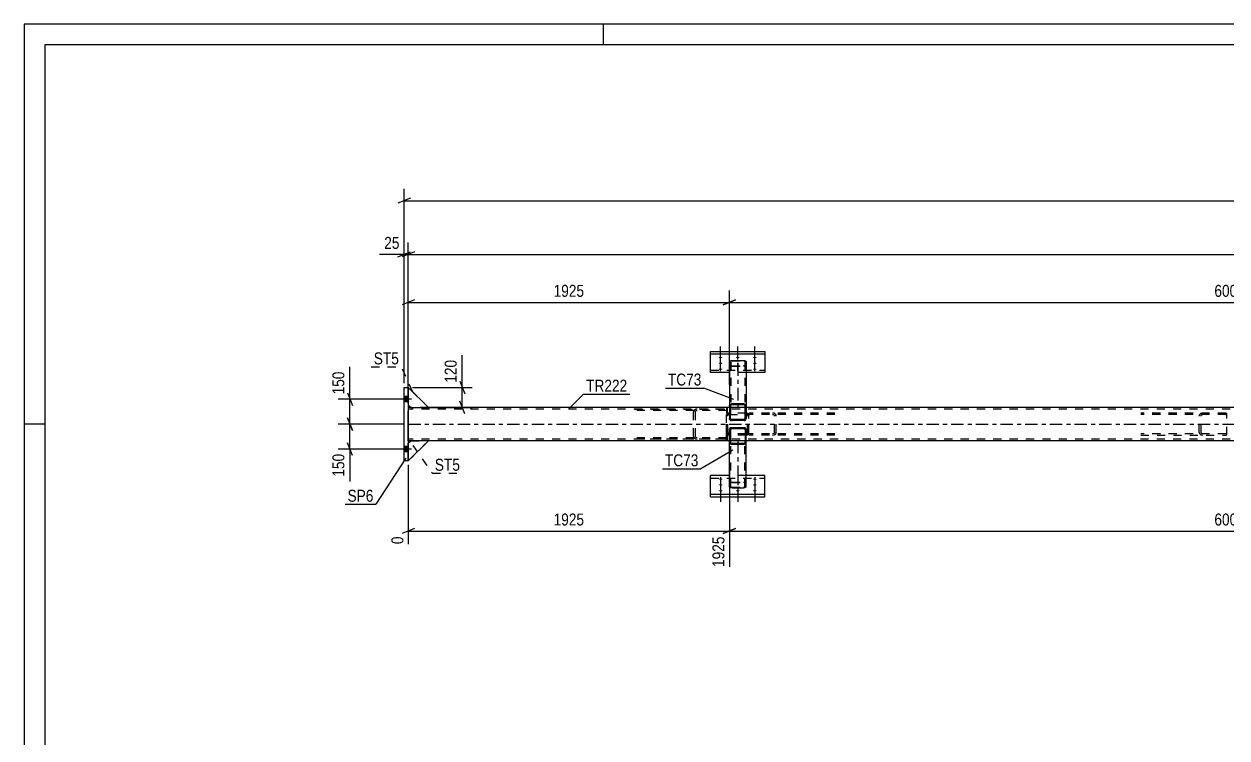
# Model space of a CAD drawing. Header units: millimetres. Extents: x -172 to 1017, y -617 to 224.
# Drawn here: x -172.2 to 116.4, y 52.4 to 223.6 of the extents above; entities that cross this region are included whole.
import ezdxf

# ---------------------------------------------------------------- set-up
doc = ezdxf.new("R2010")
doc.units = ezdxf.units.MM
doc.linetypes.add('DXK_LINE_DOT2', pattern=[3.9198, 1.9599, -1.9599])
doc.linetypes.add('DXK_LINE_DOT3', pattern=[5.9187, 2.979, -0.9799, 0.9799, -0.9799])
doc.styles.add('Arial Narrow', font='ARIALN.TTF', dxfattribs={"height": 0.2})

# ---------------------------------------------------------------- blocks, each defined once
blk = doc.blocks.new('Unknown-761545786-1135')
at = {"color": 5, "linetype": 'Continuous'}
for p, q in [((1016.83, 223.65), (-172.17, 223.65)), ((-172.17, 223.65), (-172.17, -617.35)), ((-33.17, 218.65), (-33.17, 223.65)), ((1011.83, 218.65), (-167.17, 218.65)), ((-167.17, 218.65), (-167.17, -612.35)), ((-167.17, 127.65), (-172.17, 127.65))]:
    blk.add_line(p, q, dxfattribs=at)
blk = doc.blocks.new('Part-761545786-3573 - 3568')
at = {"color": 2, "linetype": 'Continuous'}
for p, q in [((-2.99, 132.04), (-2.95, 132.23)), ((-2.99, 132.04), (-2.99, 129)), ((-2.95, 132.23), (-2.85, 132.38)), ((-2.85, 132.38), (-2.69, 132.49)), ((-2.73, 132.13), (-2.75, 132.04)), ((-2.75, 129), (-2.75, 132.04)), ((-2.68, 132.21), (-2.73, 132.13)), ((-2.69, 132.49), (-2.51, 132.52)), ((-2.6, 132.26), (-2.68, 132.21)), ((-2.51, 132.28), (-2.6, 132.26)), ((0.53, 132.52), (-2.51, 132.52)), ((0.53, 132.28), (-2.51, 132.28)), ((0.53, 132.52), (0.71, 132.49)), ((0.62, 132.26), (0.53, 132.28)), ((0.7, 132.21), (0.62, 132.26)), ((0.75, 132.13), (0.7, 132.21)), ((0.71, 132.49), (0.87, 132.38)), ((0.77, 132.04), (0.75, 132.13)), ((0.77, 129), (0.77, 132.04)), ((0.87, 132.38), (0.97, 132.23)), ((0.97, 132.23), (1.01, 132.04)), ((1.01, 132.04), (1.01, 129)), ((-2.99, 129), (-2.95, 128.82)), ((-2.95, 128.82), (-2.85, 128.66)), ((-2.85, 128.66), (-2.69, 128.56)), ((-2.75, 129), (-2.73, 128.91)), ((-2.73, 128.91), (-2.68, 128.83)), ((-2.69, 128.56), (-2.51, 128.52)), ((-2.68, 128.83), (-2.6, 128.78)), ((-2.6, 128.78), (-2.51, 128.76)), ((0.53, 128.76), (-2.51, 128.76)), ((0.53, 128.52), (-2.51, 128.52)), ((0.53, 128.76), (0.62, 128.78)), ((0.53, 128.52), (0.71, 128.56)), ((0.62, 128.78), (0.7, 128.83)), ((0.7, 128.83), (0.75, 128.91)), ((0.71, 128.56), (0.87, 128.66)), ((0.75, 128.91), (0.77, 129)), ((0.87, 128.66), (0.97, 128.82)), ((0.97, 128.82), (1.01, 129))]:
    blk.add_line(p, q, dxfattribs=at)
at = {"color": 7, "linetype": 'DXK_LINE_DOT2'}
for p, q in [((-2.75, 131.66), (-2.99, 131.66)), ((-2.75, 132.04), (-2.75, 129)), ((0.77, 132.04), (0.77, 129)), ((1.01, 131.66), (0.77, 131.66)), ((-2.95, 128.82), (-2.99, 129)), ((-2.51, 128.52), (-2.69, 128.56)), ((0.71, 128.56), (0.53, 128.52)), ((1.01, 129), (0.97, 128.82))]:
    blk.add_line(p, q, dxfattribs=at)
for centre, start, end in [((-2.51, 129), 202.5, 247.5), ((0.53, 129), 292.5, 337.5)]:
    blk.add_arc(centre, 0.48, start, end, dxfattribs=at)
blk = doc.blocks.new('Part-761545786-3574 - 3568')
at = {"color": 2, "linetype": 'Continuous'}
for p, q in [((-2.95, 126.51), (-2.99, 126.33)), ((-2.99, 123.29), (-2.99, 126.33)), ((-2.85, 126.67), (-2.95, 126.51)), ((-2.69, 126.77), (-2.85, 126.67)), ((-2.73, 126.42), (-2.75, 126.33)), ((-2.75, 126.33), (-2.75, 123.29)), ((-2.68, 126.5), (-2.73, 126.42)), ((-2.51, 126.81), (-2.69, 126.77)), ((-2.6, 126.55), (-2.68, 126.5)), ((-2.51, 126.57), (-2.6, 126.55)), ((0.53, 126.81), (-2.51, 126.81)), ((0.53, 126.57), (-2.51, 126.57)), ((0.71, 126.77), (0.53, 126.81)), ((0.62, 126.55), (0.53, 126.57)), ((0.7, 126.5), (0.62, 126.55)), ((0.75, 126.42), (0.7, 126.5)), ((0.87, 126.67), (0.71, 126.77)), ((0.77, 126.33), (0.75, 126.42)), ((0.77, 126.33), (0.77, 123.29)), ((0.97, 126.51), (0.87, 126.67)), ((1.01, 126.33), (0.97, 126.51)), ((1.01, 123.29), (1.01, 126.33)), ((-2.95, 123.1), (-2.99, 123.29)), ((-2.85, 122.95), (-2.95, 123.1)), ((-2.69, 122.84), (-2.85, 122.95)), ((-2.75, 123.29), (-2.73, 123.2)), ((-2.73, 123.2), (-2.68, 123.12)), ((-2.51, 122.81), (-2.69, 122.84)), ((-2.68, 123.12), (-2.6, 123.07)), ((-2.6, 123.07), (-2.51, 123.05)), ((0.53, 123.05), (-2.51, 123.05)), ((0.53, 122.81), (-2.51, 122.81)), ((0.53, 123.05), (0.62, 123.07)), ((0.71, 122.84), (0.53, 122.81)), ((0.62, 123.07), (0.7, 123.12)), ((0.7, 123.12), (0.75, 123.2)), ((0.87, 122.95), (0.71, 122.84)), ((0.75, 123.2), (0.77, 123.29)), ((0.97, 123.1), (0.87, 122.95)), ((1.01, 123.29), (0.97, 123.1))]:
    blk.add_line(p, q, dxfattribs=at)
at = {"color": 7, "linetype": 'DXK_LINE_DOT2'}
for p, q in [((-2.99, 126.33), (-2.95, 126.51)), ((-2.69, 126.77), (-2.51, 126.81)), ((0.53, 126.81), (0.71, 126.77)), ((0.97, 126.51), (1.01, 126.33)), ((-2.99, 123.29), (-2.99, 123.66)), ((-2.75, 123.66), (-2.99, 123.66)), ((-2.75, 123.29), (-2.75, 123.66)), ((0.77, 123.29), (0.77, 123.66)), ((1.01, 123.66), (0.77, 123.66)), ((1.01, 123.29), (1.01, 123.66))]:
    blk.add_line(p, q, dxfattribs=at)
for centre, start, end in [((-2.51, 126.33), 112.5, 157.5), ((0.53, 126.33), 22.5, 67.5)]:
    blk.add_arc(centre, 0.48, start, end, dxfattribs=at)
blk = doc.blocks.new('Part-761545786-3624 - 3568')
at = {"color": 7, "linetype": 'DXK_LINE_DOT2'}
for p, q in [((-3.4, 125.02), (-3.64, 125.02)), ((-3.64, 123.82), (-3.64, 125.02)), ((-3.64, 125.02), (-3.64, 123.82)), ((-3.4, 123.82), (-3.4, 125.02)), ((-3.4, 123.82), (-3.4, 125.02)), ((-3.64, 123.82), (-3.4, 123.82))]:
    blk.add_line(p, q, dxfattribs=at)
blk = doc.blocks.new('Part-761545786-3725 - 3568')
at = {"color": 7, "linetype": 'DXK_LINE_DOT2'}
for p, q in [((-75.2, 131.67), (-80, 136.47)), ((-80, 136.47), (-80, 132.27)), ((-80, 132.27), (-79.4, 131.67)), ((-79.4, 131.67), (-75.2, 131.67))]:
    blk.add_line(p, q, dxfattribs=at)
blk = doc.blocks.new('Part-761545786-3720 - 3568')
at = {"color": 2, "linetype": 'Continuous'}
for p, q in [((-75.2, 131.67), (-80, 136.47)), ((-80, 136.47), (-80, 132.27)), ((-80, 132.27), (-79.4, 131.67)), ((-79.4, 131.67), (-75.2, 131.67))]:
    blk.add_line(p, q, dxfattribs=at)
blk = doc.blocks.new('Part-761545786-3596 - 3568')
at = {"color": 2, "linetype": 'Continuous'}
for p, q in [((-79.4, 131.66), (-80, 131.66)), ((-80, 124.46), (-80, 130.86)), ((-2.99, 131.66), (-75.2, 131.66)), ((237, 131.66), (1.01, 131.66)), ((-79.4, 123.66), (-80, 123.66)), ((-2.99, 123.66), (-75.2, 123.66)), ((237, 123.66), (1.01, 123.66))]:
    blk.add_line(p, q, dxfattribs=at)
at = {"color": 7, "linetype": 'DXK_LINE_DOT2'}
for p, q in [((-80, 131.66), (-80, 130.86)), ((-80, 131.66), (-80, 131.43)), ((858, 131.26), (-80, 131.26)), ((-75.2, 131.66), (-79.4, 131.66)), ((1.01, 131.66), (-2.99, 131.66)), ((-80, 123.66), (-80, 124.46)), ((858, 124.06), (-80, 124.06)), ((-75.2, 123.66), (-79.4, 123.66)), ((1.01, 123.66), (-2.99, 123.66))]:
    blk.add_line(p, q, dxfattribs=at)
at = {"color": 7, "linetype": 'DXK_LINE_DOT3'}
blk.add_line((-80, 127.66), (858, 127.66), dxfattribs=at)
blk = doc.blocks.new('Part-761545786-3623 - 3568')
at = {"color": 7, "linetype": 'DXK_LINE_DOT2'}
for p, q in [((-3.4, 131.5), (-3.64, 131.5)), ((-3.64, 131.5), (-3.64, 130.3)), ((-3.64, 131.5), (-3.64, 130.3)), ((-3.64, 130.3), (-3.4, 130.3)), ((-3.4, 130.3), (-3.4, 131.5)), ((-3.4, 130.3), (-3.4, 131.5))]:
    blk.add_line(p, q, dxfattribs=at)
blk = doc.blocks.new('Part-761545786-3659 - 3568')
at = {"color": 2, "linetype": 'Continuous'}
for p, q in [((-80, 123.07), (-79.4, 123.67)), ((-75.2, 123.67), (-80, 118.87)), ((-80, 118.87), (-80, 123.07)), ((-75.2, 123.67), (-79.4, 123.67))]:
    blk.add_line(p, q, dxfattribs=at)
blk = doc.blocks.new('Part-761545786-3664 - 3568')
at = {"color": 7, "linetype": 'DXK_LINE_DOT2'}
for p, q in [((-80, 123.07), (-79.4, 123.67)), ((-75.2, 123.67), (-80, 118.87)), ((-80, 118.87), (-80, 123.07)), ((-79.4, 123.67), (-75.2, 123.67))]:
    blk.add_line(p, q, dxfattribs=at)
blk = doc.blocks.new('Part-761545786-3719 - 3568')
at = {"color": 7, "linetype": 'DXK_LINE_DOT2'}
for p, q in [((-75.2, 131.67), (-80, 136.47)), ((-80, 136.47), (-80, 132.27)), ((-80, 132.27), (-79.4, 131.67)), ((-79.4, 131.67), (-75.2, 131.67))]:
    blk.add_line(p, q, dxfattribs=at)
blk = doc.blocks.new('Part-761545786-3726 - 3568')
at = {"color": 7, "linetype": 'DXK_LINE_DOT2'}
for p, q in [((-80, 123.07), (-79.4, 123.67)), ((-75.2, 123.67), (-80, 118.87)), ((-80, 118.87), (-80, 123.07)), ((-79.4, 123.67), (-75.2, 123.67))]:
    blk.add_line(p, q, dxfattribs=at)
blk = doc.blocks.new('Part-761545786-3746 - 3568')
at = {"color": 2, "linetype": 'Continuous'}
for p, q in [((-81, 118.86), (-81, 136.46)), ((-81, 136.46), (-80, 136.46)), ((-80, 136.46), (-80, 118.86)), ((-80, 118.86), (-81, 118.86))]:
    blk.add_line(p, q, dxfattribs=at)
blk = doc.blocks.new('Part-761545786-3758 - 3568')
at = {"color": 2, "linetype": 'Continuous'}
for p, q in [((-7.49, 110.25), (-7.49, 115.3)), ((-2.99, 115.3), (-7.49, 115.3)), ((5.51, 115.3), (1.01, 115.3)), ((5.51, 110.25), (5.51, 115.3)), ((-7.49, 110.85), (5.51, 110.85)), ((-7.49, 110.25), (5.51, 110.25))]:
    blk.add_line(p, q, dxfattribs=at)
at = {"color": 7, "linetype": 'DXK_LINE_DOT2'}
for p, q in [((-7.49, 114.69), (5.51, 114.69)), ((1.01, 115.3), (-2.99, 115.3))]:
    blk.add_line(p, q, dxfattribs=at)
blk = doc.blocks.new('Bolt-761545786-3759 - 3568')
at = {"linetype": 'Continuous'}
for points in [[(-5.09, 114.32), (-5.18, 114.33), (-5.27, 114.34), (-5.35, 114.35), (-5.42, 114.37), (-5.47, 114.4), (-5.51, 114.43), (-5.53, 114.46), (-5.53, 114.49), (-5.51, 114.52), (-5.47, 114.55), (-5.42, 114.58), (-5.35, 114.6), (-5.27, 114.61), (-5.18, 114.62), (-5.09, 114.63), (-5, 114.62), (-4.91, 114.61), (-4.83, 114.6), (-4.76, 114.58), (-4.71, 114.55), (-4.67, 114.52), (-4.65, 114.49), (-4.65, 114.46), (-4.67, 114.43), (-4.71, 114.4), (-4.76, 114.37), (-4.83, 114.35), (-4.91, 114.34), (-5, 114.33)], [(-5.09, 112.92), (-5.18, 112.93), (-5.27, 112.94), (-5.35, 112.95), (-5.42, 112.97), (-5.47, 113), (-5.51, 113.03), (-5.53, 113.06), (-5.53, 113.09), (-5.51, 113.12), (-5.47, 113.15), (-5.42, 113.17), (-5.35, 113.19), (-5.27, 113.21), (-5.18, 113.22), (-5.09, 113.22), (-5, 113.22), (-4.91, 113.21), (-4.83, 113.19), (-4.76, 113.17), (-4.71, 113.15), (-4.67, 113.12), (-4.65, 113.09), (-4.65, 113.06), (-4.67, 113.03), (-4.71, 113), (-4.76, 112.97), (-4.83, 112.95), (-4.91, 112.94), (-5, 112.93)], [(3.11, 114.32), (3.02, 114.33), (2.93, 114.34), (2.85, 114.35), (2.78, 114.37), (2.73, 114.4), (2.69, 114.43), (2.67, 114.46), (2.67, 114.49), (2.69, 114.52), (2.73, 114.55), (2.78, 114.58), (2.85, 114.6), (2.93, 114.61), (3.02, 114.62), (3.11, 114.63), (3.2, 114.62), (3.29, 114.61), (3.37, 114.6), (3.44, 114.58), (3.49, 114.55), (3.53, 114.52), (3.55, 114.49), (3.55, 114.46), (3.53, 114.43), (3.49, 114.4), (3.44, 114.37), (3.37, 114.35), (3.29, 114.34), (3.2, 114.33)], [(3.11, 112.92), (3.02, 112.93), (2.93, 112.94), (2.85, 112.95), (2.78, 112.97), (2.73, 113), (2.69, 113.03), (2.67, 113.06), (2.67, 113.09), (2.69, 113.12), (2.73, 113.15), (2.78, 113.17), (2.85, 113.19), (2.93, 113.21), (3.02, 113.22), (3.11, 113.22), (3.2, 113.22), (3.29, 113.21), (3.37, 113.19), (3.44, 113.17), (3.49, 113.15), (3.53, 113.12), (3.55, 113.09), (3.55, 113.06), (3.53, 113.03), (3.49, 113), (3.44, 112.97), (3.37, 112.95), (3.29, 112.94), (3.2, 112.93)], [(-5.09, 111.52), (-5.18, 111.52), (-5.27, 111.53), (-5.35, 111.55), (-5.42, 111.57), (-5.47, 111.6), (-5.51, 111.62), (-5.53, 111.65), (-5.53, 111.69), (-5.51, 111.72), (-5.47, 111.75), (-5.42, 111.77), (-5.35, 111.79), (-5.27, 111.81), (-5.18, 111.82), (-5.09, 111.82), (-5, 111.82), (-4.91, 111.81), (-4.83, 111.79), (-4.76, 111.77), (-4.71, 111.75), (-4.67, 111.72), (-4.65, 111.69), (-4.65, 111.65), (-4.67, 111.62), (-4.71, 111.6), (-4.76, 111.57), (-4.83, 111.55), (-4.91, 111.53), (-5, 111.52)], [(-0.99, 111.52), (-1.08, 111.52), (-1.17, 111.53), (-1.25, 111.55), (-1.32, 111.57), (-1.37, 111.6), (-1.41, 111.62), (-1.43, 111.65), (-1.43, 111.69), (-1.41, 111.72), (-1.37, 111.75), (-1.32, 111.77), (-1.25, 111.79), (-1.17, 111.81), (-1.08, 111.82), (-0.99, 111.82), (-0.9, 111.82), (-0.81, 111.81), (-0.73, 111.79), (-0.66, 111.77), (-0.61, 111.75), (-0.57, 111.72), (-0.55, 111.69), (-0.55, 111.65), (-0.57, 111.62), (-0.61, 111.6), (-0.66, 111.57), (-0.73, 111.55), (-0.81, 111.53), (-0.9, 111.52)], [(3.11, 111.52), (3.02, 111.52), (2.93, 111.53), (2.85, 111.55), (2.78, 111.57), (2.73, 111.6), (2.69, 111.62), (2.67, 111.65), (2.67, 111.69), (2.69, 111.72), (2.73, 111.75), (2.78, 111.77), (2.85, 111.79), (2.93, 111.81), (3.02, 111.82), (3.11, 111.82), (3.2, 111.82), (3.29, 111.81), (3.37, 111.79), (3.44, 111.77), (3.49, 111.75), (3.53, 111.72), (3.55, 111.69), (3.55, 111.65), (3.53, 111.62), (3.49, 111.6), (3.44, 111.57), (3.37, 111.55), (3.29, 111.53), (3.2, 111.52)]]:
    blk.add_hatch(color=1, dxfattribs=at).paths.add_polyline_path(points)
at = {"color": 1, "linetype": 'Continuous'}
for p, q in [((-5.09, 114.96), (-5.09, 111.84)), ((-5.09, 113.56), (-5.09, 110.44)), ((3.11, 114.96), (3.11, 111.84)), ((3.11, 113.56), (3.11, 110.44)), ((-5.09, 112.16), (-5.09, 109.04)), ((-0.99, 112.16), (-0.99, 109.04)), ((3.11, 112.16), (3.11, 109.04))]:
    blk.add_line(p, q, dxfattribs=at)
at = {"color": 1, "linetype": 'DXK_LINE_DOT2'}
blk.add_line((-0.99, 114.96), (-0.99, 111.84), dxfattribs=at)
blk = doc.blocks.new('Part-761545786-3766 - 3568')
at = {"color": 7, "linetype": 'DXK_LINE_DOT2'}
for p, q in [((-3.59, 129.91), (-3.64, 129.66)), ((-3, 130.3), (-3.24, 130.26)), ((-3.12, 129.96), (-3, 129.98)), ((1, 130.3), (-3, 130.3)), ((-3, 129.98), (1, 129.98)), ((1.25, 130.26), (1, 130.3)), ((1, 129.98), (1.12, 129.96)), ((1.64, 129.66), (1.59, 129.91)), ((-3.64, 125.66), (-3.64, 129.66)), ((-3.32, 129.66), (-3.29, 129.79)), ((-3.32, 125.66), (-3.32, 129.66)), ((1.3, 129.79), (1.32, 129.66)), ((1.32, 125.66), (1.32, 129.66)), ((1.64, 125.66), (1.64, 129.66)), ((-3.64, 125.66), (-3.59, 125.42)), ((-3.29, 125.54), (-3.32, 125.66)), ((-3.24, 125.07), (-3, 125.02)), ((-3, 125.34), (-3.12, 125.37)), ((1, 125.34), (-3, 125.34)), ((1, 125.02), (-3, 125.02)), ((1.12, 125.37), (1, 125.34)), ((1, 125.02), (1.25, 125.07)), ((1.32, 125.66), (1.3, 125.54)), ((1.59, 125.42), (1.64, 125.66))]:
    blk.add_line(p, q, dxfattribs=at)
for centre, radius, start, end in [((-3, 129.66), 0.64, 112.5, 157.5), ((-3, 129.66), 0.32, 112.5, 157.5), ((1, 129.66), 0.32, 22.5, 67.5), ((1, 129.66), 0.64, 22.5, 67.5), ((-3, 125.66), 0.64, 202.5, 247.5), ((-3, 125.66), 0.32, 202.5, 247.5), ((1, 125.66), 0.32, 292.5, 337.5), ((1, 125.66), 0.64, 292.5, 337.5)]:
    blk.add_arc(centre, radius, start, end, dxfattribs=at)
blk = doc.blocks.new('Part-761545786-3780 - 3568')
at = {"color": 7, "linetype": 'DXK_LINE_DOT2'}
for p, q in [((116.1, 130.3), (95.68, 130.3)), ((116.1, 129.98), (95.68, 129.98)), ((109.8, 129.91), (109.73, 129.66)), ((110.61, 130.3), (110.28, 130.26)), ((110.45, 129.96), (110.61, 129.98)), ((116.1, 130.3), (116.36, 130.27)), ((116.1, 129.98), (116.27, 129.96)), ((116.27, 129.96), (116.36, 129.92)), ((116.36, 125.06), (116.36, 130.27)), ((109.73, 125.66), (109.73, 129.66)), ((110.17, 129.66), (110.21, 129.79)), ((110.17, 125.66), (110.17, 129.66)), ((116.1, 125.34), (95.68, 125.34)), ((95.68, 125.02), (116.1, 125.02)), ((109.73, 125.66), (109.8, 125.42)), ((110.21, 125.54), (110.17, 125.66)), ((110.28, 125.07), (110.61, 125.02)), ((110.61, 125.34), (110.45, 125.37)), ((116.27, 125.37), (116.1, 125.34)), ((116.1, 125.02), (116.36, 125.06)), ((116.36, 125.41), (116.27, 125.37))]:
    blk.add_line(p, q, dxfattribs=at)
for centre, radius, start, end in [((110.48, 129.48), 0.802, 104.5547, 147.5895), ((110.55, 129.57), 0.401, 104.5547, 147.5895), ((110.48, 125.85), 0.802, 212.4105, 255.4453), ((110.55, 125.76), 0.401, 212.4105, 255.4453)]:
    blk.add_arc(centre, radius, start, end, dxfattribs=at)
blk = doc.blocks.new('Part-761545786-3781 - 3568')
at = {"color": 7, "linetype": 'DXK_LINE_DOT2'}
for p, q in [((1.9, 130.3), (1.64, 130.27)), ((1.64, 125.06), (1.64, 130.27)), ((1.64, 129.92), (1.73, 129.96)), ((1.73, 129.96), (1.9, 129.98)), ((22.32, 130.3), (1.9, 130.3)), ((22.32, 129.98), (1.9, 129.98)), ((7.73, 130.26), (7.39, 130.3)), ((7.39, 129.98), (7.56, 129.96)), ((8.27, 129.66), (8.2, 129.91)), ((7.8, 129.79), (7.83, 129.66)), ((7.83, 125.66), (7.83, 129.66)), ((8.27, 125.66), (8.27, 129.66)), ((1.73, 125.37), (1.64, 125.41)), ((1.64, 125.06), (1.9, 125.02)), ((1.9, 125.34), (1.73, 125.37)), ((22.32, 125.34), (1.9, 125.34)), ((22.32, 125.02), (1.9, 125.02)), ((7.56, 125.37), (7.39, 125.34)), ((7.39, 125.02), (7.73, 125.07)), ((7.83, 125.66), (7.8, 125.54)), ((8.2, 125.42), (8.27, 125.66))]:
    blk.add_line(p, q, dxfattribs=at)
for centre, radius, start, end in [((7.46, 129.57), 0.401, 32.4105, 75.4453), ((7.52, 129.48), 0.802, 32.4105, 75.4453), ((7.46, 125.76), 0.401, 284.5547, 327.5895), ((7.52, 125.85), 0.802, 284.5547, 327.5895)]:
    blk.add_arc(centre, radius, start, end, dxfattribs=at)
blk = doc.blocks.new('Bolt-761545786-3786 - 3568')
at = {"linetype": 'Continuous'}
for points in [[(-81, 134.32), (-81, 133), (-80, 133), (-80, 134.32)], [(-81, 134.32), (-81, 133), (-80, 133), (-80, 134.32)], [(-81, 122.32), (-81, 121), (-80, 121), (-80, 122.32)], [(-81, 122.32), (-81, 121), (-80, 121), (-80, 122.32)]]:
    blk.add_hatch(color=1, dxfattribs=at).paths.add_polyline_path(points)
at = {"color": 1, "linetype": 'Continuous'}
for p, q in [((-79.24, 133.66), (-84, 133.66)), ((-79.24, 133.66), (-84, 133.66)), ((-80, 134.32), (-81, 134.32)), ((-80, 134.32), (-81, 134.32)), ((-80, 133), (-81, 133)), ((-80, 133), (-81, 133)), ((-79.24, 121.66), (-84, 121.66)), ((-79.24, 121.66), (-84, 121.66)), ((-80, 122.32), (-81, 122.32)), ((-80, 122.32), (-81, 122.32)), ((-80, 121), (-81, 121)), ((-80, 121), (-81, 121))]:
    blk.add_line(p, q, dxfattribs=at)
blk = doc.blocks.new('Part-761545786-3791 - 3568')
at = {"color": 2, "linetype": 'Continuous'}
for p, q in [((-2.99, 142.72), (-2.94, 142.81)), ((-2.99, 142.72), (-2.99, 132.05)), ((-2.94, 142.81), (-2.8, 142.88)), ((-2.8, 142.88), (-2.59, 142.92)), ((-2.59, 142.92), (-2.35, 142.94)), ((-2.35, 142.94), (0.37, 142.94)), ((0.37, 142.94), (0.62, 142.92)), ((0.62, 142.92), (0.82, 142.88)), ((0.82, 142.88), (0.96, 142.81)), ((0.96, 142.81), (1.01, 142.72)), ((1.01, 142.72), (1.01, 131.66)), ((0.77, 131.66), (-2.75, 131.66))]:
    blk.add_line(p, q, dxfattribs=at)
at = {"color": 7, "linetype": 'DXK_LINE_DOT2'}
for p, q in [((-2.94, 141.71), (-2.99, 141.79)), ((-2.8, 141.64), (-2.94, 141.71)), ((-2.59, 141.59), (-2.8, 141.64)), ((-2.64, 142.76), (-2.67, 142.72)), ((-2.67, 142.72), (-2.67, 131.66)), ((-2.67, 141.79), (-2.64, 141.75)), ((-2.58, 142.8), (-2.64, 142.76)), ((-2.64, 141.75), (-2.58, 141.71)), ((-2.35, 141.57), (-2.59, 141.59)), ((-2.47, 142.82), (-2.58, 142.8)), ((-2.58, 141.71), (-2.47, 141.69)), ((-2.35, 142.83), (-2.47, 142.82)), ((-2.47, 141.69), (-2.35, 141.68)), ((-2.35, 142.83), (0.37, 142.83)), ((-2.35, 141.68), (0.37, 141.68)), ((-2.35, 141.57), (0.37, 141.57)), ((0.49, 142.82), (0.37, 142.83)), ((0.37, 141.68), (0.49, 141.69)), ((0.62, 141.59), (0.37, 141.57)), ((0.6, 142.8), (0.49, 142.82)), ((0.49, 141.69), (0.6, 141.71)), ((0.67, 142.76), (0.6, 142.8)), ((0.6, 141.71), (0.62, 141.72)), ((0.62, 141.72), (0.67, 141.75)), ((0.82, 141.64), (0.62, 141.59)), ((0.69, 142.72), (0.67, 142.76)), ((0.67, 141.75), (0.69, 141.79)), ((0.69, 142.72), (0.69, 131.66)), ((0.96, 141.71), (0.82, 141.64)), ((1.01, 141.79), (0.96, 141.71)), ((-2.99, 132.05), (-2.99, 131.66)), ((-2.75, 131.66), (-2.99, 131.66)), ((0.67, 131.66), (0.69, 131.66)), ((1.01, 131.66), (0.77, 131.66))]:
    blk.add_line(p, q, dxfattribs=at)
at = {"color": 7, "linetype": 'DXK_LINE_DOT3'}
blk.add_line((-0.99, 142.26), (-0.99, 131.66), dxfattribs=at)
blk = doc.blocks.new('Part-761545786-3793 - 3568')
at = {"color": 2, "linetype": 'Continuous'}
for p, q in [((-7.49, 140.03), (-7.49, 145.08)), ((-7.49, 145.08), (5.51, 145.08)), ((5.51, 144.48), (-7.49, 144.48)), ((5.51, 145.08), (5.51, 140.03)), ((-2.99, 140.03), (-7.49, 140.03)), ((5.51, 140.03), (1.01, 140.03))]:
    blk.add_line(p, q, dxfattribs=at)
at = {"color": 7, "linetype": 'DXK_LINE_DOT2'}
for p, q in [((-7.49, 140.64), (5.51, 140.64)), ((1.01, 140.03), (-2.99, 140.03))]:
    blk.add_line(p, q, dxfattribs=at)
blk = doc.blocks.new('Bolt-761545786-3794 - 3568')
at = {"linetype": 'Continuous'}
for points in [[(-5.09, 143.81), (-5, 143.81), (-4.91, 143.8), (-4.83, 143.78), (-4.76, 143.76), (-4.71, 143.73), (-4.67, 143.71), (-4.65, 143.68), (-4.65, 143.64), (-4.67, 143.61), (-4.71, 143.58), (-4.76, 143.56), (-4.83, 143.54), (-4.91, 143.52), (-5, 143.51), (-5.09, 143.51), (-5.18, 143.51), (-5.27, 143.52), (-5.35, 143.54), (-5.42, 143.56), (-5.47, 143.58), (-5.51, 143.61), (-5.53, 143.64), (-5.53, 143.68), (-5.51, 143.71), (-5.47, 143.73), (-5.42, 143.76), (-5.35, 143.78), (-5.27, 143.8), (-5.18, 143.81)], [(-5.09, 142.41), (-5, 142.4), (-4.91, 142.39), (-4.83, 142.38), (-4.76, 142.36), (-4.71, 142.33), (-4.67, 142.3), (-4.65, 142.27), (-4.65, 142.24), (-4.67, 142.21), (-4.71, 142.18), (-4.76, 142.16), (-4.83, 142.14), (-4.91, 142.12), (-5, 142.11), (-5.09, 142.11), (-5.18, 142.11), (-5.27, 142.12), (-5.35, 142.14), (-5.42, 142.16), (-5.47, 142.18), (-5.51, 142.21), (-5.53, 142.24), (-5.53, 142.27), (-5.51, 142.3), (-5.47, 142.33), (-5.42, 142.36), (-5.35, 142.38), (-5.27, 142.39), (-5.18, 142.4)], [(-0.99, 143.81), (-0.9, 143.81), (-0.81, 143.8), (-0.73, 143.78), (-0.66, 143.76), (-0.61, 143.73), (-0.57, 143.71), (-0.55, 143.68), (-0.55, 143.64), (-0.57, 143.61), (-0.61, 143.58), (-0.66, 143.56), (-0.73, 143.54), (-0.81, 143.52), (-0.9, 143.51), (-0.99, 143.51), (-1.08, 143.51), (-1.17, 143.52), (-1.25, 143.54), (-1.32, 143.56), (-1.37, 143.58), (-1.41, 143.61), (-1.43, 143.64), (-1.43, 143.68), (-1.41, 143.71), (-1.37, 143.73), (-1.32, 143.76), (-1.25, 143.78), (-1.17, 143.8), (-1.08, 143.81)], [(3.11, 143.81), (3.2, 143.81), (3.29, 143.8), (3.37, 143.78), (3.44, 143.76), (3.49, 143.73), (3.53, 143.71), (3.55, 143.68), (3.55, 143.64), (3.53, 143.61), (3.49, 143.58), (3.44, 143.56), (3.37, 143.54), (3.29, 143.52), (3.2, 143.51), (3.11, 143.51), (3.02, 143.51), (2.93, 143.52), (2.85, 143.54), (2.78, 143.56), (2.73, 143.58), (2.69, 143.61), (2.67, 143.64), (2.67, 143.68), (2.69, 143.71), (2.73, 143.73), (2.78, 143.76), (2.85, 143.78), (2.93, 143.8), (3.02, 143.81)], [(3.11, 142.41), (3.2, 142.4), (3.29, 142.39), (3.37, 142.38), (3.44, 142.36), (3.49, 142.33), (3.53, 142.3), (3.55, 142.27), (3.55, 142.24), (3.53, 142.21), (3.49, 142.18), (3.44, 142.16), (3.37, 142.14), (3.29, 142.12), (3.2, 142.11), (3.11, 142.11), (3.02, 142.11), (2.93, 142.12), (2.85, 142.14), (2.78, 142.16), (2.73, 142.18), (2.69, 142.21), (2.67, 142.24), (2.67, 142.27), (2.69, 142.3), (2.73, 142.33), (2.78, 142.36), (2.85, 142.38), (2.93, 142.39), (3.02, 142.4)], [(-5.09, 141.01), (-5, 141), (-4.91, 140.99), (-4.83, 140.98), (-4.76, 140.96), (-4.71, 140.93), (-4.67, 140.9), (-4.65, 140.87), (-4.65, 140.84), (-4.67, 140.81), (-4.71, 140.78), (-4.76, 140.75), (-4.83, 140.73), (-4.91, 140.72), (-5, 140.71), (-5.09, 140.7), (-5.18, 140.71), (-5.27, 140.72), (-5.35, 140.73), (-5.42, 140.75), (-5.47, 140.78), (-5.51, 140.81), (-5.53, 140.84), (-5.53, 140.87), (-5.51, 140.9), (-5.47, 140.93), (-5.42, 140.96), (-5.35, 140.98), (-5.27, 140.99), (-5.18, 141)], [(3.11, 141.01), (3.2, 141), (3.29, 140.99), (3.37, 140.98), (3.44, 140.96), (3.49, 140.93), (3.53, 140.9), (3.55, 140.87), (3.55, 140.84), (3.53, 140.81), (3.49, 140.78), (3.44, 140.75), (3.37, 140.73), (3.29, 140.72), (3.2, 140.71), (3.11, 140.7), (3.02, 140.71), (2.93, 140.72), (2.85, 140.73), (2.78, 140.75), (2.73, 140.78), (2.69, 140.81), (2.67, 140.84), (2.67, 140.87), (2.69, 140.9), (2.73, 140.93), (2.78, 140.96), (2.85, 140.98), (2.93, 140.99), (3.02, 141)]]:
    blk.add_hatch(color=1, dxfattribs=at).paths.add_polyline_path(points)
at = {"color": 1, "linetype": 'Continuous'}
for p, q in [((-5.09, 143.17), (-5.09, 146.29)), ((-5.09, 141.77), (-5.09, 144.89)), ((-0.99, 143.17), (-0.99, 146.29)), ((3.11, 143.17), (3.11, 146.29)), ((3.11, 141.77), (3.11, 144.89)), ((-5.09, 140.37), (-5.09, 143.49)), ((3.11, 140.37), (3.11, 143.49))]:
    blk.add_line(p, q, dxfattribs=at)
at = {"color": 1, "linetype": 'DXK_LINE_DOT2'}
blk.add_line((-0.99, 140.37), (-0.99, 143.49), dxfattribs=at)
blk = doc.blocks.new('Part-761545786-3801 - 3568')
at = {"color": 7, "linetype": 'DXK_LINE_DOT2'}
for p, q in [((-25.63, 131.26), (-3.64, 131.26)), ((-3.64, 130.94), (-25.63, 130.94)), ((-11.52, 130.87), (-11.58, 130.62)), ((-11.58, 124.7), (-11.58, 130.62)), ((-11.14, 130.62), (-11.11, 130.75)), ((-11.14, 124.7), (-11.14, 130.62)), ((-10.7, 131.26), (-11.04, 131.22)), ((-10.87, 130.92), (-10.7, 130.94)), ((-3.64, 124.06), (-3.64, 131.26)), ((-3.64, 124.38), (-25.63, 124.38)), ((-11.58, 124.7), (-11.52, 124.46)), ((-11.11, 124.58), (-11.14, 124.7)), ((-11.04, 124.11), (-10.7, 124.06)), ((-10.7, 124.38), (-10.87, 124.41)), ((-3.64, 124.06), (-25.63, 124.06))]:
    blk.add_line(p, q, dxfattribs=at)
for centre, radius, start, end in [((-10.84, 130.44), 0.802, 104.5547, 147.5896), ((-10.77, 130.53), 0.401, 104.5547, 147.5896), ((-10.84, 124.89), 0.802, 212.4104, 255.4453), ((-10.77, 124.8), 0.401, 212.4104, 255.4453)]:
    blk.add_arc(centre, radius, start, end, dxfattribs=at)
blk = doc.blocks.new('Part-761545786-3815 - 3568')
at = {"color": 7, "linetype": 'DXK_LINE_DOT2'}
for p, q in [((-2.99, 123.29), (-2.99, 123.66)), ((-2.75, 123.66), (-2.99, 123.66)), ((-2.67, 112.61), (-2.67, 123.66)), ((1.01, 123.66), (0.37, 123.66)), ((0.6, 123.66), (0.62, 123.66)), ((0.67, 123.66), (0.69, 123.66)), ((0.69, 112.61), (0.69, 123.66)), ((1.01, 123.29), (1.01, 123.66)), ((-2.99, 113.54), (-2.94, 113.62)), ((-2.94, 113.62), (-2.8, 113.69)), ((-2.8, 113.69), (-2.59, 113.74)), ((-2.64, 113.58), (-2.67, 113.54)), ((-2.67, 112.61), (-2.64, 112.57)), ((-2.58, 113.62), (-2.64, 113.58)), ((-2.64, 112.57), (-2.58, 112.53)), ((-2.59, 113.74), (-2.35, 113.76)), ((-2.47, 113.64), (-2.58, 113.62)), ((-2.58, 112.53), (-2.47, 112.51)), ((-2.35, 113.65), (-2.47, 113.64)), ((-2.35, 113.76), (0.37, 113.76)), ((-2.35, 113.65), (0.37, 113.65)), ((0.37, 113.76), (0.62, 113.74)), ((0.49, 113.64), (0.37, 113.65)), ((0.6, 113.62), (0.49, 113.64)), ((0.49, 112.51), (0.6, 112.53)), ((0.6, 113.62), (0.62, 113.61)), ((0.6, 112.53), (0.67, 112.57)), ((0.62, 113.74), (0.82, 113.69)), ((0.62, 113.61), (0.67, 113.58)), ((0.69, 113.54), (0.67, 113.58)), ((0.67, 112.57), (0.69, 112.61)), ((0.82, 113.69), (0.96, 113.62)), ((0.96, 113.62), (1.01, 113.54)), ((-2.47, 112.51), (-2.35, 112.5)), ((-2.35, 112.5), (0.37, 112.5)), ((0.37, 112.5), (0.49, 112.51))]:
    blk.add_line(p, q, dxfattribs=at)
at = {"color": 2, "linetype": 'Continuous'}
for p, q in [((-2.99, 112.61), (-2.99, 123.29)), ((0.77, 123.66), (-2.75, 123.66)), ((1.01, 112.61), (1.01, 123.29)), ((-2.94, 112.52), (-2.99, 112.61)), ((1.01, 112.61), (0.96, 112.52)), ((-2.8, 112.45), (-2.94, 112.52)), ((-2.59, 112.41), (-2.8, 112.45)), ((-2.35, 112.39), (-2.59, 112.41)), ((-2.35, 112.39), (0.37, 112.39)), ((0.62, 112.41), (0.37, 112.39)), ((0.82, 112.45), (0.62, 112.41)), ((0.96, 112.52), (0.82, 112.45))]:
    blk.add_line(p, q, dxfattribs=at)
at = {"color": 7, "linetype": 'DXK_LINE_DOT3'}
blk.add_line((-0.99, 123.66), (-0.99, 113.07), dxfattribs=at)
blk = doc.blocks.new('StraightDimension-761545786-4089 - 3568')
at = {"color": 7, "linetype": 'Continuous'}
for p, q in [((-2.99, 137.18), (-2.99, 159.71)), ((237, 135.56), (237, 159.71)), ((-1.49, 157.46), (-4.49, 156.26)), ((-2.99, 156.86), (237, 156.86)), ((235.5, 156.26), (238.5, 157.46))]:
    blk.add_line(p, q, dxfattribs=at)
at = {"color": 0}
blk.add_wipeout([(121.26, 157.61), (121.26, 161.81), (112.75, 161.81), (112.75, 157.61)], dxfattribs=at)
at = {"color": 3, "style": 'Arial Narrow'}
blk.add_text('6000', height=2.863, dxfattribs=at).set_placement((113.35, 158.21))
blk = doc.blocks.new('StraightDimension-761545786-3969 - 3568')
at = {"color": 7, "linetype": 'Continuous'}
for p, q in [((-81, 137.46), (-81, 171.21)), ((-80, 137.47), (-80, 171.21)), ((-82.5, 167.76), (-79.5, 168.96)), ((-78.5, 168.96), (-81.5, 167.76)), ((-81, 168.36), (-80, 168.36))]:
    blk.add_line(p, q, dxfattribs=at)
at = {"color": 0}
blk.add_wipeout([(-81.52, 169.11), (-81.52, 173.31), (-86.38, 173.31), (-86.38, 169.11)], dxfattribs=at)
at = {"color": 7, "linetype": 'Continuous'}
blk.add_line((-81, 168.36), (-86.91, 168.36), dxfattribs=at)
blk.add_line((-81, 168.36), (-86.91, 168.36), dxfattribs=at)
at = {"color": 3, "style": 'Arial Narrow'}
blk.add_text('25', height=2.863, dxfattribs=at).set_placement((-85.78, 169.71))
blk = doc.blocks.new('StraightDimension-761545786-3940 - 3568')
at = {"color": 7, "linetype": 'Continuous'}
for p, q in [((-81, 127.66), (-96.85, 127.66)), ((-94.6, 129.16), (-93.4, 126.16)), ((-94, 121.66), (-94, 127.66)), ((-82, 121.66), (-96.85, 121.66)), ((-93.4, 120.16), (-94.6, 123.16))]:
    blk.add_line(p, q, dxfattribs=at)
at = {"color": 0}
blk.add_wipeout([(-94.75, 121.14), (-98.95, 121.14), (-98.95, 114.46), (-94.75, 114.46)], dxfattribs=at)
at = {"color": 7, "linetype": 'Continuous'}
blk.add_line((-94, 121.66), (-94, 113.93), dxfattribs=at)
blk.add_line((-94, 121.66), (-94, 113.93), dxfattribs=at)
at = {"color": 3, "style": 'Arial Narrow'}
blk.add_text('150', height=2.863, rotation=90.0002, dxfattribs=at).set_placement((-95.35, 115.06))
blk = doc.blocks.new('StraightDimension-761545786-3891 - 3568')
at = {"color": 7, "linetype": 'Continuous'}
for p, q in [((-2.99, 117.14), (-2.99, 93.39)), ((237, 115.48), (237, 93.39)), ((-1.49, 102.6), (-4.49, 101.4)), ((-2.99, 102), (237, 102)), ((235.5, 101.4), (238.5, 102.6))]:
    blk.add_line(p, q, dxfattribs=at)
at = {"color": 0}
blk.add_wipeout([(121.26, 102.75), (121.26, 106.95), (112.75, 106.95), (112.75, 102.75)], dxfattribs=at)
at = {"color": 0, "linetype": 'Continuous'}
blk.add_wipeout([(236.4, 101.3), (232.2, 101.3), (232.2, 92.79), (236.4, 92.79)], dxfattribs=at)
at = {"color": 3, "style": 'Arial Narrow'}
blk.add_text('6000', height=2.863, dxfattribs=at).set_placement((113.35, 103.35))
at = {"color": 3, "linetype": 'Continuous', "style": 'Arial Narrow'}
blk.add_text('7925', height=2.863, rotation=90.0002, dxfattribs=at).set_placement((235.8, 93.39))
blk = doc.blocks.new('StraightDimension-761545786-3907 - 3568')
at = {"color": 7, "linetype": 'Continuous'}
for p, q in [((-80, 117.87), (-80, 98.87)), ((-2.99, 117.14), (-2.99, 93.39)), ((-78.5, 102.6), (-81.5, 101.4)), ((-80, 102), (-2.99, 102)), ((-4.49, 101.4), (-1.49, 102.6))]:
    blk.add_line(p, q, dxfattribs=at)
at = {"color": 0}
blk.add_wipeout([(-37.24, 102.75), (-37.24, 106.95), (-45.75, 106.95), (-45.75, 102.75)], dxfattribs=at)
at = {"color": 0, "linetype": 'Continuous'}
for points in [[(-80.6, 101.3), (-84.8, 101.3), (-84.8, 98.27), (-80.6, 98.27)], [(-3.59, 101.3), (-7.79, 101.3), (-7.79, 92.79), (-3.59, 92.79)]]:
    blk.add_wipeout(points, dxfattribs=at)
at = {"color": 3, "style": 'Arial Narrow'}
blk.add_text('1925', height=2.863, dxfattribs=at).set_placement((-45.15, 103.35))
at = {"color": 3, "linetype": 'Continuous', "style": 'Arial Narrow'}
for s, height, p in [('0', 2.86, (-81.2, 98.87)), ('1925', 2.863, (-4.19, 93.39))]:
    blk.add_text(s, height=height, rotation=90.0002, dxfattribs=at).set_placement(p)
blk = doc.blocks.new('StraightDimension-761545786-3931 - 3568')
at = {"color": 7, "linetype": 'Continuous'}
for p, q in [((-82, 133.66), (-96.85, 133.66)), ((-94.6, 135.16), (-93.4, 132.16)), ((-94, 127.66), (-94, 133.66)), ((-81, 127.66), (-96.85, 127.66)), ((-93.4, 126.16), (-94.6, 129.16))]:
    blk.add_line(p, q, dxfattribs=at)
at = {"color": 0}
blk.add_wipeout([(-94.75, 140.87), (-98.95, 140.87), (-98.95, 134.19), (-94.75, 134.19)], dxfattribs=at)
at = {"color": 7, "linetype": 'Continuous'}
blk.add_line((-94, 133.66), (-94, 141.4), dxfattribs=at)
blk.add_line((-94, 133.66), (-94, 141.4), dxfattribs=at)
at = {"color": 3, "style": 'Arial Narrow'}
blk.add_text('150', height=2.863, rotation=90.0002, dxfattribs=at).set_placement((-95.35, 134.79))
blk = doc.blocks.new('StraightDimension-761545786-3993 - 3568')
at = {"color": 7, "linetype": 'Continuous'}
for p, q in [((-80, 137.47), (-80, 171.21)), ((-78.5, 168.96), (-81.5, 167.76)), ((-80, 168.36), (858, 168.36))]:
    blk.add_line(p, q, dxfattribs=at)
blk = doc.blocks.new('StraightDimension-761545786-4100 - 3568')
at = {"color": 7, "linetype": 'Continuous'}
for p, q in [((-80, 132.67), (-80, 159.71)), ((-2.99, 137.18), (-2.99, 159.71)), ((-78.5, 157.46), (-81.5, 156.26)), ((-80, 156.86), (-2.99, 156.86)), ((-4.49, 156.26), (-1.49, 157.46))]:
    blk.add_line(p, q, dxfattribs=at)
at = {"color": 0}
blk.add_wipeout([(-37.24, 157.61), (-37.24, 161.81), (-45.75, 161.81), (-45.75, 157.61)], dxfattribs=at)
at = {"color": 3, "style": 'Arial Narrow'}
blk.add_text('1925', height=2.863, dxfattribs=at).set_placement((-45.15, 158.21))
blk = doc.blocks.new('StraightDimension-761545786-4112 - 3568')
at = {"color": 7, "linetype": 'Continuous'}
for p, q in [((-79.5, 181.87), (-82.5, 180.67)), ((-81, 137.46), (-81, 184.12)), ((-81, 181.27), (859, 181.27))]:
    blk.add_line(p, q, dxfattribs=at)
blk = doc.blocks.new('StraightDimension-761545786-4130 - 3568')
at = {"color": 7, "linetype": 'Continuous'}
for p, q in [((-79, 136.47), (-64.66, 136.47)), ((-67.66, 137.97), (-66.46, 134.97)), ((-67.06, 131.67), (-67.06, 136.47)), ((-66.46, 130.17), (-67.66, 133.17)), ((-79, 131.67), (-64.66, 131.67))]:
    blk.add_line(p, q, dxfattribs=at)
at = {"color": 0}
blk.add_wipeout([(-67.81, 143.67), (-72.01, 143.67), (-72.01, 136.99), (-67.81, 136.99)], dxfattribs=at)
at = {"color": 7, "linetype": 'Continuous'}
blk.add_line((-67.06, 136.47), (-67.06, 144.2), dxfattribs=at)
blk.add_line((-67.06, 136.47), (-67.06, 144.2), dxfattribs=at)
at = {"color": 3, "style": 'Arial Narrow'}
blk.add_text('120', height=2.863, rotation=90.0002, dxfattribs=at).set_placement((-68.41, 137.59))
blk = doc.blocks.new('Mark-761545786-3721 - 3568')
at = {"color": 0}
blk.add_wipeout([(-82.26, 142), (-82.26, 145), (-88.29, 145), (-88.29, 142)], dxfattribs=at)
blk.add_wipeout([(-82.26, 142), (-82.26, 145), (-88.29, 145), (-88.29, 142)], dxfattribs=at)
at = {"color": 30, "linetype": 'DXK_LINE_DOT2'}
for p in [(-88.89, 141.4), (-79.03, 135.49)]:
    blk.add_line(p, (-81.66, 141.4), dxfattribs=at)
at = {"color": 3, "style": 'Arial Narrow'}
blk.add_text('ST5', height=2.863, dxfattribs=at).set_placement((-88.29, 142))
blk = doc.blocks.new('Mark-761545786-3592 - 3568')
at = {"color": 0}
blk.add_wipeout([(-27.48, 135.45), (-27.48, 138.45), (-37.35, 138.45), (-37.35, 135.45)], dxfattribs=at)
blk.add_wipeout([(-27.48, 135.45), (-27.48, 138.45), (-37.35, 138.45), (-37.35, 135.45)], dxfattribs=at)
at = {"color": 30, "linetype": 'Continuous'}
for p, q in [((-41.48, 131.32), (-37.95, 134.85)), ((-37.95, 134.85), (-26.88, 134.85))]:
    blk.add_line(p, q, dxfattribs=at)
at = {"color": 3, "style": 'Arial Narrow'}
blk.add_text('TR222', height=2.863, dxfattribs=at).set_placement((-37.35, 135.45))
blk = doc.blocks.new('Mark-761545786-3660 - 3568')
at = {"color": 0}
blk.add_wipeout([(-67.61, 116.48), (-67.61, 119.48), (-73.64, 119.48), (-73.64, 116.48)], dxfattribs=at)
blk.add_wipeout([(-67.61, 116.48), (-67.61, 119.48), (-73.64, 119.48), (-73.64, 116.48)], dxfattribs=at)
at = {"color": 30, "linetype": 'DXK_LINE_DOT2'}
for p, q in [((-78.89, 122.55), (-74.24, 115.88)), ((-74.24, 115.88), (-67.01, 115.88))]:
    blk.add_line(p, q, dxfattribs=at)
at = {"color": 3, "style": 'Arial Narrow'}
blk.add_text('ST5', height=2.863, dxfattribs=at).set_placement((-73.64, 116.48))
blk = doc.blocks.new('Mark-761545786-3742 - 3568')
at = {"color": 0}
blk.add_wipeout([(-88.37, 109.05), (-88.37, 112.05), (-94.58, 112.05), (-94.58, 109.05)], dxfattribs=at)
blk.add_wipeout([(-88.37, 109.05), (-88.37, 112.05), (-94.58, 112.05), (-94.58, 109.05)], dxfattribs=at)
at = {"color": 30, "linetype": 'Continuous'}
for p in [(-80.6, 119.51), (-95.18, 108.45)]:
    blk.add_line(p, (-87.77, 108.45), dxfattribs=at)
at = {"color": 3, "style": 'Arial Narrow'}
blk.add_text('SP6', height=2.863, dxfattribs=at).set_placement((-94.58, 109.05))
blk = doc.blocks.new('Mark-761545786-3787 - 3568')
at = {"color": 0}
blk.add_wipeout([(-9.69, 136.93), (-9.69, 139.93), (-17.73, 139.93), (-17.73, 136.93)], dxfattribs=at)
blk.add_wipeout([(-9.69, 136.93), (-9.69, 139.93), (-17.73, 139.93), (-17.73, 136.93)], dxfattribs=at)
at = {"color": 30, "linetype": 'Continuous'}
for p in [(-18.33, 136.33), (-1.94, 133.54)]:
    blk.add_line(p, (-9.09, 136.33), dxfattribs=at)
at = {"color": 3, "style": 'Arial Narrow'}
blk.add_text('TC73', height=2.863, dxfattribs=at).set_placement((-17.73, 136.93))
blk = doc.blocks.new('Mark-761545786-3811 - 3568')
at = {"color": 0}
blk.add_wipeout([(-10.42, 117.55), (-10.42, 120.55), (-18.45, 120.55), (-18.45, 117.55)], dxfattribs=at)
blk.add_wipeout([(-10.42, 117.55), (-10.42, 120.55), (-18.45, 120.55), (-18.45, 117.55)], dxfattribs=at)
at = {"color": 30, "linetype": 'Continuous'}
for p in [(-2.18, 121.4), (-19.05, 116.95)]:
    blk.add_line(p, (-9.82, 116.95), dxfattribs=at)
at = {"color": 3, "style": 'Arial Narrow'}
blk.add_text('TC73', height=2.863, dxfattribs=at).set_placement((-18.45, 117.55))

msp = doc.modelspace()

# ---------------------------------------------------------------- block references
for name in ['Unknown-761545786-1135', 'Part-761545786-3793 - 3568', 'Bolt-761545786-3794 - 3568', 'Part-761545786-3791 - 3568', 'Part-761545786-3746 - 3568', 'Part-761545786-3725 - 3568', 'Part-761545786-3720 - 3568', 'Part-761545786-3719 - 3568', 'Bolt-761545786-3786 - 3568', 'Part-761545786-3596 - 3568', 'Part-761545786-3801 - 3568', 'Part-761545786-3623 - 3568', 'Part-761545786-3766 - 3568', 'Part-761545786-3573 - 3568', 'Part-761545786-3781 - 3568', 'Part-761545786-3780 - 3568', 'Part-761545786-3624 - 3568', 'Part-761545786-3574 - 3568', 'Part-761545786-3659 - 3568', 'Part-761545786-3664 - 3568', 'Part-761545786-3726 - 3568', 'Part-761545786-3815 - 3568', 'Part-761545786-3758 - 3568', 'Bolt-761545786-3759 - 3568']:
    msp.add_blockref(name, (0, 0))

# ---------------------------------------------------------------- next in the draw order: block references
for name in ['StraightDimension-761545786-3969 - 3568', 'StraightDimension-761545786-4089 - 3568', 'StraightDimension-761545786-3940 - 3568', 'StraightDimension-761545786-3891 - 3568']:
    msp.add_blockref(name, (0, 0))

# ---------------------------------------------------------------- next in the draw order: block references
for name in ['StraightDimension-761545786-3931 - 3568', 'StraightDimension-761545786-3907 - 3568']:
    msp.add_blockref(name, (0, 0))

# ---------------------------------------------------------------- next in the draw order: block references
for name in ['StraightDimension-761545786-3993 - 3568', 'Mark-761545786-3660 - 3568', 'Mark-761545786-3811 - 3568', 'Mark-761545786-3742 - 3568']:
    msp.add_blockref(name, (0, 0))

# ---------------------------------------------------------------- next in the draw order: block references
msp.add_blockref('StraightDimension-761545786-4100 - 3568', (0, 0))

# ---------------------------------------------------------------- next in the draw order: block references
msp.add_blockref('StraightDimension-761545786-4112 - 3568', (0, 0))

# ---------------------------------------------------------------- next in the draw order: block references
for name in ['StraightDimension-761545786-4130 - 3568', 'Mark-761545786-3787 - 3568', 'Mark-761545786-3592 - 3568']:
    msp.add_blockref(name, (0, 0))

# ---------------------------------------------------------------- next in the draw order: block references
msp.add_blockref('Mark-761545786-3721 - 3568', (0, 0))

doc.saveas('drawing.dxf')
